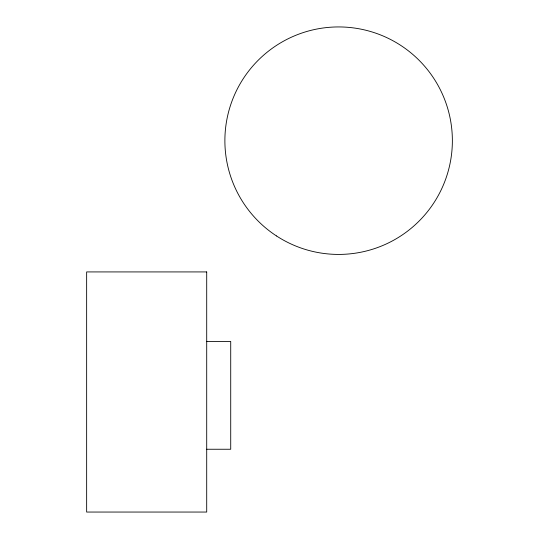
<?xml version="1.0" encoding="UTF-8"?>
<svg xmlns="http://www.w3.org/2000/svg" width="539" height="539" viewBox="0 0 539 539"><rect width="100%" height="100%" fill="white"/><g stroke="black" fill="none" stroke-linecap="round" stroke-linejoin="round"><path stroke-width="0.81" d="M206.707 341.43L230.719 341.43L230.719 449.25L206.707 449.25M206.707 271.925L86.644 271.925L86.644 512.05L206.707 512.05L206.707 271.925M276.48 235.941A113.742 113.742 0 0 0 452.201 146.871A113.742 113.742 0 0 0 287.199 39.226A113.742 113.742 0 0 0 276.48 235.941"/></g></svg>
